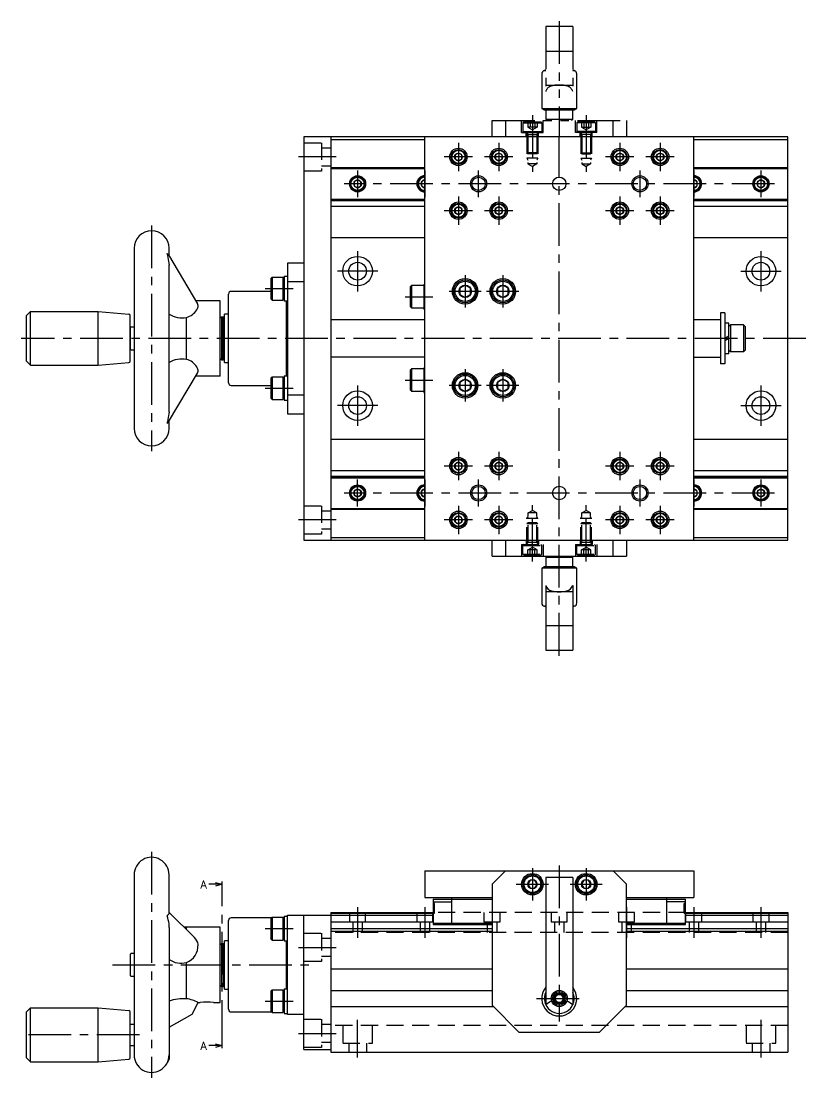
# Model space of a CAD drawing. Extents: x 0 to 625, y -11 to 401.
# Drawn here: x 333.4 to 625.2, y 8 to 401 of the extents above; entities that cross this region are included whole.
import ezdxf

# ---------------------------------------------------------------- set-up
doc = ezdxf.new("R2010")
doc.units = 0
doc.header["$LTSCALE"] = 0.5
for name, pattern in [('CENTER', [50.8, 31.75, -6.35, 6.35, -6.35]), ('DASHED', [19.05, 12.7, -6.35]), ('PHANTOM', [63.5, 31.75, -6.35, 6.35, -6.35, 6.35, -6.35])]:
    doc.linetypes.add(name, pattern=pattern)
for name, color, linetype in [('MSM_CENTER', 1, 'CENTER'), ('MSM_CONTINUOUS', 7, 'CONTINUOUS'), ('MSM_DASHED', 4, 'DASHED'), ('MSM_IMAGINARY', 6, 'PHANTOM'), ('MSM_NARROW', 5, 'CONTINUOUS'), ('MSM_PART_NUMBER', 7, 'CONTINUOUS')]:
    doc.layers.add(name, color=color, linetype=linetype)
doc.styles.get("Standard").update_dxf_attribs({"font": 'txt.shx', "height": 3, "bigfont": 'bigfont.shx'})

msp = doc.modelspace()

# ---------------------------------------------------------------- linework, layer by layer
at = {"layer": 'MSM_CENTER'}
for p, q in [((523.5, 366), (523.5, 344.96)), ((543.5, 366), (543.5, 344.96)), ((533.5, 165), (533.5, 358)), ((496, 355.75), (496, 345.25)), ((511, 355.75), (511, 345.25)), ((556, 355.75), (556, 345.25)), ((571, 355.75), (571, 345.25)), ((450.5, 350.5), (436.5, 350.5)), ((501.25, 350.5), (490.75, 350.5)), ((516.25, 350.5), (505.75, 350.5)), ((561.25, 350.5), (550.75, 350.5)), ((576.25, 350.5), (565.75, 350.5)), ((458.5, 345.5), (458.5, 335.5)), ((483.5, 345.5), (483.5, 335.5)), ((503.5, 335.5), (503.5, 345.5)), ((563.5, 345.5), (563.5, 335.5)), ((583.5, 345.5), (583.5, 335.5)), ((608.5, 345.5), (608.5, 335.5)), ((613.5, 340.5), (453.5, 340.5)), ((496, 335.75), (496, 325.25)), ((511, 335.75), (511, 325.25)), ((556, 335.75), (556, 325.25)), ((571, 335.75), (571, 325.25)), ((501.25, 330.5), (490.75, 330.5)), ((516.25, 330.5), (505.75, 330.5)), ((561.25, 330.5), (550.75, 330.5)), ((576.25, 330.5), (565.75, 330.5)), ((381.9, 325), (381.9, 241)), ((458.5, 315.5), (458.5, 300.5)), ((608.5, 315.5), (608.5, 300.5)), ((466, 308), (451, 308)), ((601, 308), (616, 308)), ((498.5, 306.5), (498.5, 294.5)), ((512.5, 306.5), (512.5, 294.5)), ((424.2, 301.5), (434.5, 301.5)), ((504.5, 300.5), (492.5, 300.5)), ((518.5, 300.5), (506.5, 300.5)), ((476.2, 298.5), (486.5, 298.5)), ((625.2, 283), (333.4, 283)), ((498.5, 271.5), (498.5, 259.5)), ((512.5, 271.5), (512.5, 259.5)), ((476.2, 267.5), (486.5, 267.5)), ((424.2, 264.5), (434.5, 264.5)), ((458.5, 265.5), (458.5, 250.5)), ((504.5, 265.5), (492.5, 265.5)), ((518.5, 265.5), (506.5, 265.5)), ((608.5, 265.5), (608.5, 250.5)), ((466, 258), (451, 258)), ((601, 258), (616, 258)), ((496, 240.75), (496, 230.25)), ((511, 240.75), (511, 230.25)), ((556, 240.75), (556, 230.25)), ((571, 240.75), (571, 230.25)), ((501.25, 235.5), (490.75, 235.5)), ((516.25, 235.5), (505.75, 235.5)), ((561.25, 235.5), (550.75, 235.5)), ((576.25, 235.5), (565.75, 235.5)), ((458.5, 220.5), (458.5, 230.5)), ((483.5, 230.5), (483.5, 220.5)), ((503.5, 220.5), (503.5, 230.5)), ((563.5, 230.5), (563.5, 220.5)), ((583.5, 230.5), (583.5, 220.5)), ((608.5, 230.5), (608.5, 220.5)), ((613.5, 225.5), (453.5, 225.5)), ((496, 220.75), (496, 210.25)), ((511, 220.75), (511, 210.25)), ((523.5, 200), (523.5, 221.03)), ((543.5, 200), (543.5, 221.03)), ((556, 220.75), (556, 210.25)), ((571, 220.75), (571, 210.25)), ((450.5, 215.5), (436.5, 215.5)), ((501.25, 215.5), (490.75, 215.5)), ((516.25, 215.5), (505.75, 215.5)), ((561.25, 215.5), (550.75, 215.5)), ((576.25, 215.5), (565.75, 215.5)), ((381.9, 92), (381.9, 7.98)), ((533.5, 87), (533.5, 29)), ((523.5, 86), (523.5, 74)), ((543.5, 86), (543.5, 74)), ((408.2, 21), (408.2, 79)), ((517.5, 80), (529.5, 80)), ((537.5, 80), (549.5, 80)), ((458.5, 71.5), (458.5, 60)), ((483.5, 71.5), (483.5, 60)), ((508.5, 71.5), (508.5, 60)), ((558.5, 71.5), (558.5, 60)), ((583.5, 71.5), (583.5, 60)), ((608.5, 71.5), (608.5, 60)), ((424.2, 63.5), (434.5, 63.5)), ((436.5, 56.5), (450.5, 56.5)), ((367.4, 50), (440.5, 50)), ((424.2, 36.5), (434.5, 36.5)), ((525, 37.5), (542, 37.5)), ((458.5, 15.5), (458.5, 29.5)), ((608.5, 29.5), (608.5, 15.5)), ((377.4, 23.98), (333.4, 23.98)), ((436.5, 24.5), (450.5, 24.5))]:
    msp.add_line(p, q, dxfattribs=at)
at = {"layer": 'MSM_CONTINUOUS'}
for p, q in [((438.5, 358), (438.5, 208)), ((618.5, 358), (438.5, 358)), ((448.5, 358), (448.5, 208)), ((483.5, 208), (483.5, 358)), ((583.5, 208), (583.5, 358)), ((618.5, 208), (618.5, 358)), ((448.5, 357), (483.5, 357)), ((583.5, 357), (618.5, 357)), ((496, 351.94), (494.75, 351.22)), ((494.75, 351.22), (494.75, 349.77)), ((497.25, 351.22), (496, 351.94)), ((497.25, 349.77), (497.25, 351.22)), ((511, 351.94), (509.75, 351.22)), ((509.75, 351.22), (509.75, 349.77)), ((512.25, 351.22), (511, 351.94)), ((512.25, 349.77), (512.25, 351.22)), ((556, 351.94), (554.75, 351.22)), ((554.75, 351.22), (554.75, 349.77)), ((557.25, 351.22), (556, 351.94)), ((557.25, 349.77), (557.25, 351.22)), ((571, 351.94), (569.75, 351.22)), ((569.75, 351.22), (569.75, 349.77)), ((572.25, 351.22), (571, 351.94)), ((572.25, 349.77), (572.25, 351.22)), ((448.5, 346.5), (483.5, 346.5)), ((448.5, 346.2), (483.5, 346.2)), ((494.75, 349.77), (496, 349.05)), ((496, 349.05), (497.25, 349.77)), ((509.75, 349.77), (511, 349.05)), ((511, 349.05), (512.25, 349.77)), ((554.75, 349.77), (556, 349.05)), ((556, 349.05), (557.25, 349.77)), ((569.75, 349.77), (571, 349.05)), ((571, 349.05), (572.25, 349.77)), ((583.5, 346.5), (618.5, 346.5)), ((583.5, 346.2), (618.5, 346.2)), ((458.5, 341.94), (457.25, 341.22)), ((459.75, 341.22), (458.5, 341.94)), ((483.5, 341.94), (482.25, 341.22)), ((584.75, 341.22), (583.5, 341.94)), ((608.5, 341.94), (607.25, 341.22)), ((609.75, 341.22), (608.5, 341.94)), ((457.25, 341.22), (457.25, 339.77)), ((457.25, 339.77), (458.5, 339.05)), ((458.5, 339.05), (459.75, 339.77)), ((459.75, 339.77), (459.75, 341.22)), ((482.25, 341.22), (482.25, 339.77)), ((482.25, 339.77), (483.5, 339.05)), ((583.5, 339.05), (584.75, 339.77)), ((584.75, 339.77), (584.75, 341.22)), ((607.25, 341.22), (607.25, 339.77)), ((607.25, 339.77), (608.5, 339.05)), ((608.5, 339.05), (609.75, 339.77)), ((609.75, 339.77), (609.75, 341.22)), ((448.5, 334.79), (483.5, 334.79)), ((448.5, 334.5), (483.5, 334.5)), ((448.5, 334.24), (483.5, 334.24)), ((583.5, 334.79), (618.5, 334.79)), ((583.5, 334.5), (618.5, 334.5)), ((583.5, 334.24), (618.5, 334.24)), ((448.5, 332.12), (483.5, 332.12)), ((496, 331.94), (494.75, 331.22)), ((494.75, 331.22), (494.75, 329.77)), ((497.25, 331.22), (496, 331.94)), ((497.25, 329.77), (497.25, 331.22)), ((511, 331.94), (509.75, 331.22)), ((509.75, 331.22), (509.75, 329.77)), ((512.25, 331.22), (511, 331.94)), ((512.25, 329.77), (512.25, 331.22)), ((556, 331.94), (554.75, 331.22)), ((554.75, 331.22), (554.75, 329.77)), ((557.25, 331.22), (556, 331.94)), ((557.25, 329.77), (557.25, 331.22)), ((571, 331.94), (569.75, 331.22)), ((569.75, 331.22), (569.75, 329.77)), ((572.25, 331.22), (571, 331.94)), ((572.25, 329.77), (572.25, 331.22)), ((583.5, 332.12), (618.5, 332.12)), ((494.75, 329.77), (496, 329.05)), ((496, 329.05), (497.25, 329.77)), ((509.75, 329.77), (511, 329.05)), ((511, 329.05), (512.25, 329.77)), ((554.75, 329.77), (556, 329.05)), ((556, 329.05), (557.25, 329.77)), ((569.75, 329.77), (571, 329.05)), ((571, 329.05), (572.25, 329.77)), ((448.5, 320.5), (483.5, 320.5)), ((583.5, 320.5), (618.5, 320.5)), ((375.4, 316.5), (375.4, 249.5)), ((388.4, 313.79), (388.4, 316.5)), ((388.23, 314.07), (399, 295.86)), ((438.5, 311), (432.5, 311)), ((432.5, 311), (432.5, 255)), ((388.4, 310.27), (388.39, 310.28)), ((388.4, 255.72), (388.4, 310.27)), ((426.7, 305.75), (426.2, 305.25)), ((426.2, 305.25), (426.2, 297.75)), ((426.7, 305.75), (426.7, 297.25)), ((426.7, 305.75), (430.7, 305.75)), ((430.7, 305.75), (431.2, 305.25)), ((430.7, 305.75), (430.7, 297.25)), ((431.2, 306.1), (432.5, 306.1)), ((431.2, 306.1), (431.2, 296.9)), ((438.5, 304.01), (432.5, 304.01)), ((478.2, 302.25), (478.7, 302.75)), ((478.7, 302.75), (483.2, 302.75)), ((478.7, 294.25), (478.7, 302.75)), ((483.2, 303.1), (483.5, 303.1)), ((483.2, 303.1), (483.2, 293.9)), ((498.5, 302.8), (496.5, 301.65)), ((500.5, 301.65), (498.5, 302.8)), ((512.5, 302.8), (510.5, 301.65)), ((514.5, 301.65), (512.5, 302.8)), ((410.5, 266.5), (410.5, 299.5)), ((426.2, 300.5), (411.5, 300.5)), ((478.2, 294.75), (478.2, 302.25)), ((496.5, 301.65), (496.5, 299.34)), ((496.5, 299.34), (498.5, 298.19)), ((498.5, 298.19), (500.5, 299.34)), ((500.5, 299.34), (500.5, 301.65)), ((510.5, 301.65), (510.5, 299.34)), ((510.5, 299.34), (512.5, 298.19)), ((512.5, 298.19), (514.5, 299.34)), ((514.5, 299.34), (514.5, 301.65)), ((407.4, 297), (398.33, 297)), ((407.4, 269), (407.4, 297)), ((426.7, 297.25), (426.2, 297.75)), ((426.7, 297.25), (430.7, 297.25)), ((430.7, 297.25), (431.2, 297.75)), ((432.5, 296.9), (431.2, 296.9)), ((432.1, 269.1), (432.1, 296.9)), ((483.2, 298.5), (483.5, 298.67)), ((483.2, 297.74), (483.5, 297.92)), ((335.4, 291.5), (336.9, 293)), ((335.4, 274.5), (335.4, 291.5)), ((336.9, 273), (336.9, 293)), ((336.9, 293), (362.06, 293)), ((362.06, 273), (362.06, 293)), ((362.06, 293), (373.44, 292)), ((373.9, 274.49), (373.9, 291.5)), ((407.9, 291), (407.4, 290.5)), ((407.9, 291), (407.9, 275)), ((407.9, 291), (408.5, 291)), ((408.5, 275), (408.5, 291)), ((408.5, 291), (409, 290.5)), ((410.5, 292), (409, 292)), ((409, 274), (409, 292)), ((478.7, 294.25), (478.2, 294.75)), ((483.2, 294.25), (478.7, 294.25)), ((483.2, 293.9), (483.5, 293.9)), ((593.5, 292.5), (593.5, 273.5)), ((595.1, 292.5), (593.5, 292.5)), ((595.1, 292.5), (595.1, 273.5)), ((374.1, 287), (373.9, 287)), ((374.1, 279), (374.1, 287)), ((374.35, 287.25), (375.4, 287.25)), ((394.9, 275.2), (394.9, 290.79)), ((448.5, 290), (483.5, 290)), ((583.5, 290), (593.5, 290)), ((596.6, 288.7), (595.1, 288.7)), ((596.6, 277.3), (596.6, 288.7)), ((597.2, 288), (596.6, 287.4)), ((597.2, 288), (597.2, 278)), ((602, 288), (597.2, 288)), ((602, 288), (602, 278)), ((602, 288), (602.6, 287.4)), ((602.6, 287.4), (602.6, 278.6)), ((596.6, 283.86), (595.1, 283)), ((596.6, 283), (595.1, 282.13)), ((374.1, 279), (373.9, 279)), ((374.35, 278.75), (375.4, 278.75)), ((407.9, 275), (407.4, 275.5)), ((408.5, 275), (409, 275.5)), ((483.5, 276), (448.5, 276)), ((583.5, 276), (593.5, 276)), ((596.6, 277.3), (595.1, 277.3)), ((597.2, 278), (596.6, 278.6)), ((602, 278), (597.2, 278)), ((602, 278), (602.6, 278.6)), ((335.4, 274.5), (336.9, 273)), ((336.9, 273), (362.06, 273)), ((362.06, 273), (373.44, 273.99)), ((407.9, 275), (408.5, 275)), ((409, 274), (410.5, 274)), ((478.2, 271.25), (478.7, 271.75)), ((478.2, 263.75), (478.2, 271.25)), ((478.7, 271.75), (483.2, 271.75)), ((478.7, 263.25), (478.7, 271.75)), ((483.2, 272.1), (483.5, 272.1)), ((483.2, 272.1), (483.2, 262.9)), ((595.1, 273.5), (593.5, 273.5)), ((388.23, 251.92), (399, 270.13)), ((407.4, 269), (398.33, 269)), ((426.7, 268.75), (426.2, 268.25)), ((426.2, 268.25), (426.2, 260.75)), ((426.7, 268.75), (426.7, 260.25)), ((426.7, 268.75), (430.7, 268.75)), ((430.7, 268.75), (431.2, 268.25)), ((430.7, 268.75), (430.7, 260.25)), ((431.2, 269.1), (432.5, 269.1)), ((431.2, 269.1), (431.2, 259.9)), ((483.2, 267.5), (483.5, 267.67)), ((498.5, 267.8), (496.5, 266.65)), ((500.5, 266.65), (498.5, 267.8)), ((512.5, 267.8), (510.5, 266.65)), ((514.5, 266.65), (512.5, 267.8)), ((411.5, 265.5), (426.2, 265.5)), ((478.7, 263.25), (478.2, 263.75)), ((483.2, 266.74), (483.5, 266.92)), ((496.5, 266.65), (496.5, 264.34)), ((496.5, 264.34), (498.5, 263.19)), ((498.5, 263.19), (500.5, 264.34)), ((500.5, 264.34), (500.5, 266.65)), ((510.5, 266.65), (510.5, 264.34)), ((510.5, 264.34), (512.5, 263.19)), ((512.5, 263.19), (514.5, 264.34)), ((514.5, 264.34), (514.5, 266.65)), ((426.7, 260.25), (426.2, 260.75)), ((426.7, 260.25), (430.7, 260.25)), ((430.7, 260.25), (431.2, 260.75)), ((432.5, 259.9), (431.2, 259.9)), ((432.5, 261.98), (438.5, 261.98)), ((483.2, 263.25), (478.7, 263.25)), ((483.2, 262.9), (483.5, 262.9)), ((388.4, 255.72), (388.39, 255.71)), ((388.4, 249.5), (388.4, 252.2)), ((432.5, 255), (438.5, 255)), ((448.5, 245.5), (483.5, 245.5)), ((583.5, 245.5), (618.5, 245.5)), ((496, 236.94), (494.75, 236.22)), ((494.75, 236.22), (494.75, 234.77)), ((497.25, 236.22), (496, 236.94)), ((497.25, 234.77), (497.25, 236.22)), ((511, 236.94), (509.75, 236.22)), ((509.75, 236.22), (509.75, 234.77)), ((512.25, 236.22), (511, 236.94)), ((512.25, 234.77), (512.25, 236.22)), ((556, 236.94), (554.75, 236.22)), ((554.75, 236.22), (554.75, 234.77)), ((557.25, 236.22), (556, 236.94)), ((557.25, 234.77), (557.25, 236.22)), ((571, 236.94), (569.75, 236.22)), ((569.75, 236.22), (569.75, 234.77)), ((572.25, 236.22), (571, 236.94)), ((572.25, 234.77), (572.25, 236.22)), ((448.5, 233.87), (483.5, 233.87)), ((494.75, 234.77), (496, 234.05)), ((496, 234.05), (497.25, 234.77)), ((509.75, 234.77), (511, 234.05)), ((511, 234.05), (512.25, 234.77)), ((554.75, 234.77), (556, 234.05)), ((556, 234.05), (557.25, 234.77)), ((569.75, 234.77), (571, 234.05)), ((571, 234.05), (572.25, 234.77)), ((583.5, 233.87), (618.5, 233.87)), ((448.5, 231.75), (483.5, 231.75)), ((448.5, 231.5), (483.5, 231.5)), ((448.5, 231.2), (483.5, 231.2)), ((583.5, 231.75), (618.5, 231.75)), ((583.5, 231.5), (618.5, 231.5)), ((583.5, 231.2), (618.5, 231.2)), ((458.5, 226.94), (457.25, 226.22)), ((457.25, 226.22), (457.25, 224.77)), ((457.25, 224.77), (458.5, 224.05)), ((459.75, 226.22), (458.5, 226.94)), ((458.5, 224.05), (459.75, 224.77)), ((459.75, 224.77), (459.75, 226.22)), ((483.5, 226.94), (482.25, 226.22)), ((482.25, 226.22), (482.25, 224.77)), ((482.25, 224.77), (483.5, 224.05)), ((584.75, 226.22), (583.5, 226.94)), ((583.5, 224.05), (584.75, 224.77)), ((584.75, 224.77), (584.75, 226.22)), ((608.5, 226.94), (607.25, 226.22)), ((607.25, 226.22), (607.25, 224.77)), ((607.25, 224.77), (608.5, 224.05)), ((609.75, 226.22), (608.5, 226.94)), ((608.5, 224.05), (609.75, 224.77)), ((609.75, 224.77), (609.75, 226.22)), ((448.5, 219.79), (483.5, 219.79)), ((448.5, 219.5), (483.5, 219.5)), ((496, 216.94), (494.75, 216.22)), ((494.75, 216.22), (494.75, 214.77)), ((497.25, 216.22), (496, 216.94)), ((497.25, 214.77), (497.25, 216.22)), ((511, 216.94), (509.75, 216.22)), ((509.75, 216.22), (509.75, 214.77)), ((512.25, 216.22), (511, 216.94)), ((512.25, 214.77), (512.25, 216.22)), ((556, 216.94), (554.75, 216.22)), ((554.75, 216.22), (554.75, 214.77)), ((557.25, 216.22), (556, 216.94)), ((557.25, 214.77), (557.25, 216.22)), ((571, 216.94), (569.75, 216.22)), ((569.75, 216.22), (569.75, 214.77)), ((572.25, 216.22), (571, 216.94)), ((572.25, 214.77), (572.25, 216.22)), ((583.5, 219.79), (618.5, 219.79)), ((583.5, 219.5), (618.5, 219.5)), ((494.75, 214.77), (496, 214.05)), ((496, 214.05), (497.25, 214.77)), ((509.75, 214.77), (511, 214.05)), ((511, 214.05), (512.25, 214.77)), ((554.75, 214.77), (556, 214.05)), ((556, 214.05), (557.25, 214.77)), ((569.75, 214.77), (571, 214.05)), ((571, 214.05), (572.25, 214.77)), ((448.5, 209), (483.5, 209)), ((583.5, 209), (618.5, 209)), ((438.5, 208), (618.5, 208)), ((508.5, 202), (508.5, 208)), ((513.5, 208), (513.5, 202)), ((553.5, 202), (553.5, 208)), ((558.5, 208), (558.5, 202)), ((508.5, 202), (558.5, 202)), ((529, 202), (528.5, 201.5)), ((528.5, 201.5), (528.5, 198)), ((538.5, 201.5), (528.5, 201.5)), ((538.5, 201.5), (538, 202)), ((538.5, 198), (538.5, 201.5)), ((527.86, 198), (527, 197.5)), ((527, 197.5), (527, 184.63)), ((540, 197.5), (527, 197.5)), ((539.13, 198), (527.86, 198)), ((540, 197.5), (539.13, 198)), ((540, 184.63), (540, 197.5)), ((528.5, 191.14), (528.5, 167)), ((538.5, 188.78), (528.5, 188.78)), ((538.5, 191.14), (538.5, 167)), ((528.5, 183.37), (527.97, 183.37)), ((539.02, 183.37), (538.5, 183.37)), ((528.5, 176.22), (538.5, 176.22)), ((528.5, 167), (538.5, 167)), ((381.9, 90), (381.9, 90)), ((375.4, 83.5), (375.4, 16.5)), ((388.4, 69.47), (388.4, 83.5)), ((483.5, 85), (483.5, 75)), ((483.5, 85), (583.5, 85)), ((513.5, 85), (508.5, 80)), ((558.5, 80), (553.5, 85)), ((583.5, 85), (583.5, 75)), ((508.5, 80), (508.5, 35)), ((522.63, 81.5), (521.76, 80)), ((521.76, 80), (522.63, 78.5)), ((524.36, 81.5), (522.63, 81.5)), ((525.23, 80), (524.36, 81.5)), ((524.36, 78.5), (525.23, 80)), ((538.5, 82.5), (528.5, 82.5)), ((528.5, 82.5), (528.5, 35.14)), ((538.5, 82.5), (538.5, 35.14)), ((542.63, 81.5), (541.76, 80)), ((541.76, 80), (542.63, 78.5)), ((544.36, 81.5), (542.63, 81.5)), ((545.23, 80), (544.36, 81.5)), ((544.36, 78.5), (545.23, 80)), ((558.5, 35), (558.5, 80)), ((483.5, 75), (508.5, 75)), ((493.55, 65), (493.55, 75)), ((522.63, 78.5), (524.36, 78.5)), ((542.63, 78.5), (544.36, 78.5)), ((558.5, 75), (583.5, 75)), ((573.45, 65), (573.45, 75)), ((486.55, 74.5), (508.5, 74.5)), ((486.55, 74.5), (486.55, 65)), ((486.55, 73.5), (493.55, 73.5)), ((487.05, 72.8), (486.55, 72.8)), ((487.05, 72.5), (486.55, 72.5)), ((487.05, 69.2), (487.05, 72.8)), ((558.5, 74.5), (580.45, 74.5)), ((580.45, 73.5), (573.45, 73.5)), ((580.45, 72.8), (579.95, 72.8)), ((579.95, 69.2), (579.95, 72.8)), ((580.45, 72.5), (579.95, 72.5)), ((580.45, 65), (580.45, 74.5)), ((388.4, 69.47), (397.92, 60.18)), ((426.45, 67.5), (411.5, 67.5)), ((426.7, 67.75), (426.2, 67.25)), ((426.2, 67.25), (426.2, 59.75)), ((426.7, 67.75), (426.7, 59.25)), ((426.7, 67.75), (430.7, 67.75)), ((430.7, 67.75), (431.2, 67.25)), ((430.7, 67.75), (430.7, 59.25)), ((431.2, 68.1), (432.5, 68.1)), ((431.2, 68.1), (431.2, 58.9)), ((432.5, 68.5), (448.5, 68.5)), ((432.5, 31.5), (432.5, 68.5)), ((438.5, 18.5), (438.5, 68.5)), ((448.5, 69.5), (487.05, 69.5)), ((448.5, 69.5), (448.5, 17.5)), ((448.5, 69.2), (486.55, 69.2)), ((448.5, 68.55), (486.55, 68.55)), ((486.55, 69.2), (487.05, 69.2)), ((579.95, 69.5), (618.5, 69.5)), ((579.95, 69.2), (580.45, 69.2)), ((580.45, 69.2), (618.5, 69.2)), ((580.45, 68.55), (618.5, 68.55)), ((618.5, 69.5), (618.5, 17.5)), ((388.4, 63.89), (388.4, 14.91)), ((394.9, 63.98), (393.94, 64.06)), ((394.9, 63.13), (394.9, 63.98)), ((407.4, 63.98), (394.9, 63.98)), ((407.4, 35.98), (407.4, 63.98)), ((410.5, 33.5), (410.5, 66.5)), ((448.5, 65.95), (486.55, 65.95)), ((448.5, 63.5), (508.5, 63.5)), ((486.55, 65.5), (508.5, 65.5)), ((486.55, 65), (508.5, 65)), ((558.5, 65.5), (580.45, 65.5)), ((558.5, 65), (580.45, 65)), ((558.5, 63.5), (618.5, 63.5)), ((580.45, 65.95), (618.5, 65.95)), ((410.5, 59), (409, 59)), ((409, 41), (409, 59)), ((426.7, 59.25), (426.2, 59.75)), ((426.7, 59.25), (430.7, 59.25)), ((430.7, 59.25), (431.2, 59.75)), ((448.5, 62.49), (508.5, 62.49)), ((558.5, 62.49), (618.5, 62.49)), ((407.9, 58), (407.4, 57.5)), ((407.9, 58), (407.9, 42)), ((407.9, 58), (408.5, 58)), ((408.5, 58), (408.5, 42)), ((408.5, 58), (409, 57.5)), ((431.2, 58.9), (432.5, 58.9)), ((432.1, 41.1), (432.1, 58.9)), ((374.1, 45.98), (374.1, 54)), ((375.4, 54.25), (374.35, 54.25)), ((394.9, 37.41), (394.9, 50.91)), ((448.5, 48.5), (508.5, 48.5)), ((558.5, 48.5), (618.5, 48.5)), ((375.4, 45.73), (374.35, 45.73)), ((407.9, 42), (407.4, 42.5)), ((407.9, 42), (408.5, 42)), ((408.5, 42), (409, 42.5)), ((409, 41), (410.5, 41)), ((426.7, 40.75), (426.2, 40.25)), ((426.2, 40.25), (426.2, 32.75)), ((426.7, 40.75), (426.7, 32.25)), ((426.7, 40.75), (430.7, 40.75)), ((430.7, 40.75), (431.2, 40.25)), ((430.7, 40.75), (430.7, 32.25)), ((431.2, 41.1), (432.5, 41.1)), ((431.2, 41.1), (431.2, 31.9)), ((448.5, 40.5), (508.5, 40.5)), ((558.5, 40.5), (618.5, 40.5)), ((396.96, 31.61), (399.19, 35.98)), ((399.19, 35.98), (399.92, 35.98)), ((404.88, 35.98), (407.4, 35.98)), ((532.63, 39), (531.76, 37.5)), ((531.76, 37.5), (532.63, 36)), ((534.36, 39), (532.63, 39)), ((532.63, 36), (534.36, 36)), ((535.23, 37.5), (534.36, 39)), ((534.36, 36), (535.23, 37.5)), ((335.4, 32.48), (336.9, 33.98)), ((335.4, 15.48), (335.4, 32.48)), ((336.9, 13.98), (336.9, 33.98)), ((336.9, 33.98), (362.06, 33.98)), ((362.06, 13.98), (362.06, 33.98)), ((362.06, 33.98), (373.44, 32.98)), ((373.9, 15.47), (373.9, 32.48)), ((388.4, 26.81), (396.98, 31.65)), ((411.5, 32.5), (426.45, 32.5)), ((426.7, 32.25), (426.2, 32.75)), ((426.7, 32.25), (430.7, 32.25)), ((430.7, 32.25), (431.2, 32.75)), ((431.2, 31.9), (432.5, 31.9)), ((438.5, 31.5), (432.5, 31.5)), ((448.5, 34.5), (509, 34.5)), ((508.5, 35), (518.5, 25)), ((548.5, 25), (558.5, 35)), ((558, 34.5), (618.5, 34.5)), ((373.9, 27.98), (375.4, 27.98)), ((518.5, 25), (548.5, 25)), ((373.9, 19.98), (375.4, 19.98)), ((438.5, 18.5), (448.5, 18.5)), ((448.5, 17.5), (618.5, 17.5)), ((335.4, 15.48), (336.9, 13.98)), ((336.9, 13.98), (362.06, 13.98)), ((362.06, 13.98), (373.44, 14.97)), ((388.4, 14.91), (387.68, 13.51)), ((381.9, 10), (381.9, 10))]:
    msp.add_line(p, q, dxfattribs=at)
for centre, radius in [((496, 350.5), 3.25), ((511, 350.5), 3.25), ((556, 350.5), 3.25), ((571, 350.5), 3.25), ((496, 350.5), 2.75), ((496, 350.5), 2.45), ((496, 350.5), 1.44), ((511, 350.5), 2.75), ((511, 350.5), 2.45), ((511, 350.5), 1.44), ((556, 350.5), 2.75), ((556, 350.5), 2.45), ((556, 350.5), 1.44), ((571, 350.5), 2.75), ((571, 350.5), 2.45), ((571, 350.5), 1.44), ((458.5, 340.5), 3), ((458.5, 340.5), 2.75), ((458.5, 340.5), 2.45), ((458.5, 340.5), 1.44), ((503.5, 340.5), 2.46), ((533.5, 340.5), 2.5), ((563.5, 340.5), 2.46), ((608.5, 340.5), 3), ((608.5, 340.5), 2.75), ((608.5, 340.5), 2.45), ((608.5, 340.5), 1.44), ((496, 330.5), 3.25), ((496, 330.5), 2.75), ((496, 330.5), 2.45), ((496, 330.5), 1.44), ((511, 330.5), 3.25), ((511, 330.5), 2.75), ((511, 330.5), 2.45), ((511, 330.5), 1.44), ((556, 330.5), 3.25), ((556, 330.5), 2.75), ((556, 330.5), 2.45), ((556, 330.5), 1.44), ((571, 330.5), 3.25), ((571, 330.5), 2.75), ((571, 330.5), 2.45), ((571, 330.5), 1.44), ((458.5, 308), 5.5), ((458.5, 308), 3.3), ((608.5, 308), 5.5), ((608.5, 308), 3.3), ((498.5, 300.5), 4.75), ((498.5, 300.5), 4.25), ((498.5, 300.5), 3.75), ((498.5, 300.5), 2.31), ((512.5, 300.5), 4.75), ((512.5, 300.5), 4.25), ((512.5, 300.5), 3.75), ((512.5, 300.5), 2.31), ((498.5, 265.5), 4.75), ((498.5, 265.5), 4.25), ((498.5, 265.5), 3.75), ((498.5, 265.5), 2.31), ((512.5, 265.5), 4.75), ((512.5, 265.5), 4.25), ((512.5, 265.5), 3.75), ((512.5, 265.5), 2.31), ((458.5, 258), 5.5), ((608.5, 258), 5.5), ((458.5, 258), 3.3), ((608.5, 258), 3.3), ((496, 235.5), 3.25), ((496, 235.5), 2.75), ((496, 235.5), 2.45), ((496, 235.5), 1.44), ((511, 235.5), 3.25), ((511, 235.5), 2.75), ((511, 235.5), 2.45), ((511, 235.5), 1.44), ((556, 235.5), 3.25), ((556, 235.5), 2.75), ((556, 235.5), 2.45), ((556, 235.5), 1.44), ((571, 235.5), 3.25), ((571, 235.5), 2.75), ((571, 235.5), 2.45), ((571, 235.5), 1.44), ((458.5, 225.5), 3), ((458.5, 225.5), 2.75), ((503.5, 225.5), 2.46), ((533.5, 225.5), 2.5), ((563.5, 225.5), 2.46), ((608.5, 225.5), 3), ((608.5, 225.5), 2.75), ((458.5, 225.5), 2.45), ((458.5, 225.5), 1.44), ((608.5, 225.5), 2.45), ((608.5, 225.5), 1.44), ((496, 215.5), 3.25), ((496, 215.5), 2.75), ((496, 215.5), 2.45), ((496, 215.5), 1.44), ((511, 215.5), 3.25), ((511, 215.5), 2.75), ((511, 215.5), 2.45), ((511, 215.5), 1.44), ((556, 215.5), 3.25), ((556, 215.5), 2.75), ((556, 215.5), 2.45), ((556, 215.5), 1.44), ((571, 215.5), 3.25), ((571, 215.5), 2.75), ((571, 215.5), 2.45), ((571, 215.5), 1.44), ((523.5, 80), 4), ((523.5, 80), 3.5), ((523.5, 80), 3.1), ((543.5, 80), 4), ((543.5, 80), 3.5), ((543.5, 80), 3.1), ((523.5, 80), 1.73), ((543.5, 80), 1.73), ((533.5, 37.5), 3), ((533.5, 37.5), 2.5), ((533.5, 37.5), 1.5)]:
    msp.add_circle(centre, radius, dxfattribs=at)
for centre, radius, start, end in [((483.5, 340.5), 3, 90, 270), ((483.5, 340.5), 2.75, 90, 270), ((483.5, 340.5), 2.45, 90, 270), ((483.5, 340.5), 1.44, 90, 270), ((583.5, 340.5), 3, 270, 90), ((583.5, 340.5), 2.75, 270, 90), ((583.5, 340.5), 2.45, 270, 90), ((583.5, 340.5), 1.44, 270, 90), ((381.9, 316.5), 6.5, 0, 180), ((371.49, 309.26), 17.04, 7.9396, 18.1767), ((386.56, 312.81), 2.09, 36.9737, 57.5814), ((383.25, 310.95), 5.16, 356.4166, 7.4094), ((391.34, 310.26), 2.96, 172.9313, 178.9238), ((388.45, 310.32), 0.0718, 180.587, 213.6184), ((411.5, 299.5), 1, 90, 180), ((398.12, 295.22), 1.09, 359.7532, 36.0548), ((397.69, 295.1), 1.52, 346.9738, 4.5033), ((373.4, 291.5), 0.5, 0, 85), ((393.3, 300.47), 9.81, 240.0385, 279.3802), ((393.14, 297.14), 6.59, 285.4749, 327.6109), ((395.19, 295.72), 4.1, 328.9501, 346.3123), ((374.35, 287), 0.25, 90, 180), ((374.35, 279), 0.25, 180, 270), ((393.3, 265.52), 9.81, 80.6198, 119.9615), ((393.14, 268.85), 6.59, 32.3891, 74.5251), ((373.4, 274.49), 0.5, 275, 0), ((395.19, 270.27), 4.1, 13.6877, 31.0499), ((397.69, 270.89), 1.52, 355.4967, 13.0262), ((398.12, 270.77), 1.09, 323.9452, 0.2468), ((411.5, 266.5), 1, 180, 270), ((388.45, 255.67), 0.0718, 146.3816, 179.413), ((391.34, 255.73), 2.96, 181.0762, 187.0687), ((371.49, 256.73), 17.04, 341.8233, 352.0604), ((386.56, 253.18), 2.09, 302.4186, 323.0263), ((383.25, 255.04), 5.16, 352.5906, 3.5834), ((381.9, 249.5), 6.5, 180, 0), ((483.5, 225.5), 3, 90, 270), ((483.5, 225.5), 2.75, 90, 270), ((583.5, 225.5), 3, 270, 90), ((583.5, 225.5), 2.75, 270, 90), ((483.5, 225.5), 2.45, 90, 270), ((483.5, 225.5), 1.44, 90, 270), ((583.5, 225.5), 2.45, 270, 90), ((583.5, 225.5), 1.44, 270, 90), ((496, 215.5), 1.28, 60, 120), ((531.28, 191.94), 2.9, 195.9752, 257.0752), ((533.17, 198.79), 10.01, 255.3277, 271.8838), ((533.83, 198.79), 10.01, 268.1162, 284.6723), ((535.71, 191.94), 2.9, 282.9248, 344.0248), ((528.3, 184.63), 1.3, 180, 255.4299), ((533.5, 204.64), 21.97, 255.4299, 256.8456), ((533.5, 204.64), 21.97, 283.1544, 284.5701), ((538.7, 184.63), 1.3, 284.5701, 0), ((381.9, 83.5), 6.5, 0, 180.0004), ((384.6, 71.34), 4.4, 315.2687, 330.2949), ((369.22, 62.41), 19.4, 8.4144, 17.5078), ((388.21, 69.3), 0.254, 327.8872, 42.048), ((411.5, 66.5), 1, 90, 180), ((383.99, 64.64), 4.46, 350.4317, 7.8758), ((395.49, 57.32), 3.68, 3.3213, 49.8282), ((392.64, 57.05), 6.55, 290.1905, 4.1999), ((374.35, 54), 0.25, 90, 180), ((392.87, 58.64), 8, 235.9717, 284.677), ((374.35, 45.98), 0.25, 180.0976, 269.9004), ((533.5, 37.5), 6.5, 140.2849, 39.7151), ((533.5, 37.5), 5.53, 154.7754, 25.2246), ((394.24, 18.74), 18.69, 87.9927, 108.23), ((392.83, 24.1), 13.48, 61.8333, 81.1815), ((402.4, 19.75), 16.42, 81.2834, 98.6797), ((533.35, 29.89), 7.15, 112.1156, 132.7693), ((533.64, 29.89), 7.15, 47.2307, 67.8844), ((373.4, 32.48), 0.499, 359.9343, 85.2295), ((411.5, 33.5), 1, 180, 270), ((381.9, 16.5), 6.5, 180, 0.0008), ((373.4, 15.47), 0.499, 274.7705, 0.0657)]:
    msp.add_arc(centre, radius, start, end, dxfattribs=at)
at = {"layer": 'MSM_DASHED'}
for p, q in [((521.5, 358), (521.5, 350)), ((521.87, 358), (521.87, 347.9)), ((525.12, 358), (525.12, 347.9)), ((525.5, 358), (525.5, 350)), ((541.5, 358), (541.5, 350)), ((541.88, 358), (541.88, 347.9)), ((545.12, 358), (545.12, 347.9)), ((545.5, 358), (545.5, 350)), ((438.5, 355.75), (445.1, 355.75)), ((445.1, 355.75), (445.1, 345.25)), ((448.5, 353.8), (445.1, 353.8)), ((525.5, 350), (521.5, 350)), ((521.5, 350), (521.87, 349.34)), ((525.5, 350), (525.12, 349.34)), ((541.5, 350), (545.5, 350)), ((541.5, 350), (541.88, 349.34)), ((545.5, 350), (545.12, 349.34)), ((445.1, 347.2), (448.5, 347.2)), ((525.12, 347.9), (521.87, 347.9)), ((521.87, 347.9), (523.5, 346.96)), ((525.12, 347.9), (523.5, 346.96)), ((541.88, 347.9), (545.12, 347.9)), ((541.88, 347.9), (543.5, 346.96)), ((545.12, 347.9), (543.5, 346.96)), ((445.1, 345.25), (438.5, 345.25)), ((438.5, 220.75), (445.1, 220.75)), ((445.1, 220.75), (445.1, 210.25)), ((448.5, 218.8), (445.1, 218.8)), ((521.5, 216), (521.88, 216.65)), ((521.88, 218.1), (523.5, 219.03)), ((521.88, 207.2), (521.88, 218.1)), ((525.12, 218.1), (521.88, 218.1)), ((525.12, 218.1), (523.5, 219.03)), ((525.12, 207.2), (525.12, 218.1)), ((525.5, 216), (525.12, 216.65)), ((541.5, 216), (541.88, 216.65)), ((541.88, 218.1), (543.5, 219.03)), ((541.88, 207.2), (541.88, 218.1)), ((545.12, 218.1), (541.88, 218.1)), ((545.12, 218.1), (543.5, 219.03)), ((545.12, 207.2), (545.12, 218.1)), ((545.5, 216), (545.12, 216.65)), ((521.5, 206.4), (521.5, 216)), ((525.5, 216), (521.5, 216)), ((521.88, 214.4), (521.5, 214.02)), ((525.5, 214.02), (521.5, 214.02)), ((525.12, 214.4), (521.88, 214.4)), ((525.5, 214.02), (525.12, 214.4)), ((525.5, 206.4), (525.5, 216)), ((541.5, 206.4), (541.5, 216)), ((545.5, 216), (541.5, 216)), ((541.88, 214.4), (541.5, 214.02)), ((545.5, 214.02), (541.5, 214.02)), ((545.12, 214.4), (541.88, 214.4)), ((545.5, 214.02), (545.12, 214.4)), ((545.5, 206.4), (545.5, 216)), ((445.1, 210.25), (438.5, 210.25)), ((445.1, 212.2), (448.5, 212.2)), ((519.5, 206.4), (527.5, 206.4)), ((519.5, 206.4), (519.5, 202)), ((520.4, 206.4), (520, 206)), ((520, 206), (527, 206)), ((520, 202.8), (520, 206)), ((521.25, 208), (521.25, 206.4)), ((521.47, 206.5), (521.88, 207.2)), ((521.5, 207.2), (525.5, 207.2)), ((521.76, 204.4), (523.5, 205.4)), ((521.76, 202.4), (521.76, 204.4)), ((525.23, 204.4), (521.76, 204.4)), ((522.63, 202.4), (522.63, 204.4)), ((525.23, 204.4), (523.5, 205.4)), ((524.36, 202.4), (524.36, 204.4)), ((525.52, 206.5), (525.12, 207.2)), ((525.23, 202.4), (525.23, 204.4)), ((525.75, 208), (525.75, 206.4)), ((527, 206), (526.6, 206.4)), ((527, 202.8), (527, 206)), ((527.5, 206.4), (527.5, 202)), ((539.5, 206.4), (547.5, 206.4)), ((539.5, 206.4), (539.5, 202)), ((540.4, 206.4), (540, 206)), ((540, 206), (547, 206)), ((540, 202.8), (540, 206)), ((541.25, 208), (541.25, 206.4)), ((541.47, 206.5), (541.88, 207.2)), ((541.5, 207.2), (545.5, 207.2)), ((541.76, 204.4), (543.5, 205.4)), ((541.76, 202.4), (541.76, 204.4)), ((545.23, 204.4), (541.76, 204.4)), ((542.63, 202.4), (542.63, 204.4)), ((545.23, 204.4), (543.5, 205.4)), ((544.36, 202.4), (544.36, 204.4)), ((545.52, 206.5), (545.12, 207.2)), ((545.23, 202.4), (545.23, 204.4)), ((545.75, 208), (545.75, 206.4)), ((547, 206), (546.6, 206.4)), ((547, 202.8), (547, 206)), ((547.5, 206.4), (547.5, 202)), ((520, 202.8), (527, 202.8)), ((520.4, 202.4), (520, 202.8)), ((520.4, 202.4), (526.6, 202.4)), ((527, 202.8), (526.6, 202.4)), ((540, 202.8), (547, 202.8)), ((540.4, 202.4), (540, 202.8)), ((540.4, 202.4), (546.6, 202.4)), ((547, 202.8), (546.6, 202.4)), ((455.5, 69.5), (455.5, 66)), ((461.5, 66), (461.5, 69.5)), ((480.5, 69.5), (480.5, 66)), ((486.5, 66), (486.5, 69.5)), ((580.5, 69.5), (487.05, 69.5)), ((505.5, 69.5), (505.5, 66)), ((511.5, 66), (511.5, 69.5)), ((530.5, 69.5), (530.5, 66)), ((536.5, 66), (536.5, 69.5)), ((555.5, 69.5), (555.5, 66)), ((561.5, 66), (561.5, 69.5)), ((580.5, 69.5), (580.5, 66)), ((586.5, 66), (586.5, 69.5)), ((605.5, 69.5), (605.5, 66)), ((611.5, 66), (611.5, 69.5)), ((455.5, 66), (461.5, 66)), ((456.75, 66), (456.75, 62)), ((460.25, 66), (460.25, 62)), ((480.5, 66), (486.5, 66)), ((481.75, 66), (481.75, 62)), ((485.25, 66), (485.25, 62)), ((505.5, 66), (511.5, 66)), ((506.75, 66), (506.75, 62)), ((510.25, 66), (510.25, 62)), ((530.5, 66), (536.5, 66)), ((531.75, 66), (531.75, 62)), ((535.25, 66), (535.25, 62)), ((555.5, 66), (561.5, 66)), ((556.75, 66), (556.75, 62)), ((560.25, 66), (560.25, 62)), ((580.5, 66), (586.5, 66)), ((581.75, 66), (581.75, 62)), ((585.25, 66), (585.25, 62)), ((605.5, 66), (611.5, 66)), ((606.75, 66), (606.75, 62)), ((610.25, 66), (610.25, 62)), ((438.5, 61.75), (445.1, 61.75)), ((445.1, 61.75), (445.1, 51.25)), ((448.5, 59.8), (445.1, 59.8)), ((618.5, 62), (448.5, 62)), ((445.1, 51.25), (438.5, 51.25)), ((445.1, 53.2), (448.5, 53.2)), ((438.5, 29.75), (445.1, 29.75)), ((445.1, 29.75), (445.1, 19.25)), ((448.5, 27.8), (445.1, 27.8)), ((618.5, 27.5), (448.5, 27.5)), ((453, 27.5), (453, 20.9)), ((464, 20.9), (464, 27.5)), ((603, 27.5), (603, 20.9)), ((614, 20.9), (614, 27.5)), ((445.1, 21.2), (448.5, 21.2)), ((453, 20.9), (464, 20.9)), ((455.2, 20.9), (455.2, 17.5)), ((461.8, 20.9), (461.8, 17.5)), ((603, 20.9), (614, 20.9)), ((605.2, 20.9), (605.2, 17.5)), ((611.8, 20.9), (611.8, 17.5)), ((445.1, 19.25), (438.5, 19.25))]:
    msp.add_line(p, q, dxfattribs=at)
for centre, start, end in [((521.3, 206.6), 270, 0), ((525.7, 206.6), 180, 270), ((541.3, 206.6), 270, 0), ((545.7, 206.6), 180, 270)]:
    msp.add_arc(centre, 0.2, start, end, dxfattribs=at)
at = {"layer": 'MSM_IMAGINARY'}
for p, q in [((533.5, 401), (533.5, 358)), ((538.5, 399), (528.5, 399)), ((528.5, 399), (528.5, 374.85)), ((538.5, 399), (538.5, 374.85)), ((528.5, 389.77), (538.5, 389.77)), ((527, 381.36), (527, 368.5)), ((527.97, 382.62), (528.5, 382.62)), ((538.5, 382.62), (539.02, 382.62)), ((540, 368.5), (540, 381.36)), ((528.5, 377.21), (538.5, 377.21)), ((527, 368.5), (527.86, 368)), ((527, 368.5), (540, 368.5)), ((527.86, 368), (539.13, 368)), ((528.5, 368), (528.5, 364.5)), ((538.5, 364.5), (538.5, 368)), ((539.13, 368), (540, 368.5)), ((508.5, 358), (508.5, 364)), ((508.5, 364), (558.5, 364)), ((513.5, 364), (513.5, 358)), ((519.5, 359.6), (519.5, 364)), ((520.4, 363.6), (520, 363.2)), ((520, 363.2), (527, 363.2)), ((520, 363.2), (520, 360)), ((520.4, 363.6), (526.6, 363.6)), ((521.76, 363.6), (521.76, 361.6)), ((521.76, 361.6), (523.5, 360.6)), ((525.23, 361.6), (521.76, 361.6)), ((522.63, 363.6), (522.63, 361.6)), ((525.23, 361.6), (523.5, 360.6)), ((524.36, 363.6), (524.36, 361.6)), ((525.23, 363.6), (525.23, 361.6)), ((527, 363.2), (526.6, 363.6)), ((527, 363.2), (527, 360)), ((527.5, 359.6), (527.5, 364)), ((528.5, 364.5), (529, 364)), ((528.5, 364.5), (538.5, 364.5)), ((538, 364), (538.5, 364.5)), ((539.5, 359.6), (539.5, 364)), ((540, 363.2), (540.4, 363.6)), ((547, 363.2), (540, 363.2)), ((540, 363.2), (540, 360)), ((546.6, 363.6), (540.4, 363.6)), ((541.77, 363.6), (541.77, 361.6)), ((541.77, 361.6), (543.5, 360.6)), ((541.77, 361.6), (545.23, 361.6)), ((542.63, 363.6), (542.63, 361.6)), ((545.23, 361.6), (543.5, 360.6)), ((544.36, 363.6), (544.36, 361.6)), ((545.23, 363.6), (545.23, 361.6)), ((546.6, 363.6), (547, 363.2)), ((547, 363.2), (547, 360)), ((547.5, 359.6), (547.5, 364)), ((553.5, 358), (553.5, 364)), ((558.5, 364), (558.5, 358)), ((519.5, 359.6), (527.5, 359.6)), ((520.4, 359.6), (520, 360)), ((520, 360), (527, 360)), ((521.25, 358), (521.25, 359.6)), ((521.47, 359.5), (521.87, 358.79)), ((521.5, 359.6), (521.5, 358)), ((521.5, 358.79), (525.5, 358.79)), ((521.87, 358.79), (521.87, 358)), ((525.52, 359.5), (525.12, 358.79)), ((525.12, 358.79), (525.12, 358)), ((525.5, 359.6), (525.5, 358)), ((525.75, 358), (525.75, 359.6)), ((527, 360), (526.6, 359.6)), ((547.5, 359.6), (539.5, 359.6)), ((547, 360), (540, 360)), ((540, 360), (540.4, 359.6)), ((541.25, 358), (541.25, 359.6)), ((541.47, 359.5), (541.88, 358.79)), ((541.5, 359.6), (541.5, 358)), ((545.5, 358.79), (541.5, 358.79)), ((541.88, 358.79), (541.88, 358)), ((545.52, 359.5), (545.12, 358.79)), ((545.12, 358.79), (545.12, 358)), ((545.5, 359.6), (545.5, 358)), ((545.75, 358), (545.75, 359.6)), ((546.6, 359.6), (547, 360)), ((525.5, 351.97), (521.5, 351.97)), ((521.87, 351.6), (521.5, 351.97)), ((525.12, 351.6), (521.87, 351.6)), ((525.5, 351.97), (525.12, 351.6)), ((541.5, 351.97), (545.5, 351.97)), ((541.5, 351.97), (541.88, 351.6)), ((541.88, 351.6), (545.12, 351.6)), ((545.12, 351.6), (545.5, 351.97))]:
    msp.add_line(p, q, dxfattribs=at)
for centre, radius, start, end in [((528.3, 381.36), 1.3, 104.5701, 180), ((533.5, 361.35), 21.97, 103.1544, 104.5701), ((533.5, 361.35), 21.97, 75.4299, 76.8456), ((538.7, 381.36), 1.3, 360, 75.4299), ((531.28, 374.05), 2.9, 102.9248, 164.0248), ((533.17, 367.2), 10.01, 88.1162, 104.6723), ((533.82, 367.2), 10.01, 75.3277, 91.8838), ((535.71, 374.05), 2.9, 15.9172, 77.0752), ((521.3, 359.4), 0.2, 0, 90), ((525.7, 359.4), 0.2, 90, 180), ((541.3, 359.4), 0.2, 0, 90), ((545.7, 359.4), 0.2, 90, 180)]:
    msp.add_arc(centre, radius, start, end, dxfattribs=at)
at = {"layer": 'MSM_NARROW'}
for centre, radius in [((503.5, 340.5), 3), ((563.5, 340.5), 3), ((503.5, 225.5), 3), ((563.5, 225.5), 3), ((533.5, 37.5), 2)]:
    msp.add_circle(centre, radius, dxfattribs=at)
at = {"layer": 'MSM_PART_NUMBER'}
for p, q in [((408.2, 80), (403.2, 80)), ((405.7, 80.67), (408.2, 80)), ((408.2, 80), (405.7, 79.33)), ((408.2, 79), (408.2, 81)), ((408.2, 20), (403.2, 20)), ((405.7, 20.67), (408.2, 20)), ((408.2, 20), (405.7, 19.33)), ((408.2, 19), (408.2, 21))]:
    msp.add_line(p, q, dxfattribs=at)

# ---------------------------------------------------------------- texts
for p in [(400.1, 78.35), (400.1, 18.35)]:
    msp.add_text('A', height=3, dxfattribs=at).set_placement(p)

doc.saveas('drawing.dxf')
